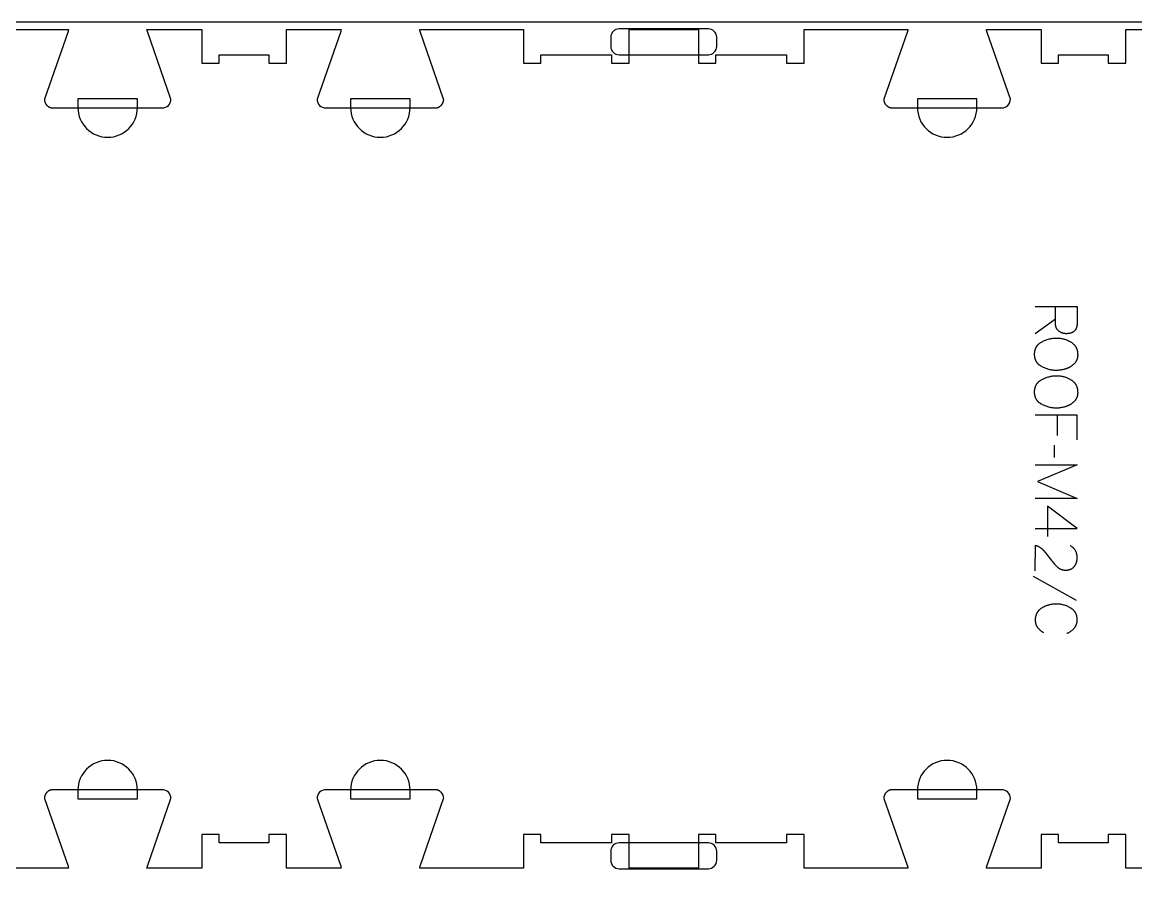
# Model space of a CAD drawing. Extents: x -10701 to -7518, y -84343 to -75479.
# Drawn here: x -9906 to -9110, y -76793 to -76183 of the extents above; entities that cross this region are included whole.
import ezdxf

# ---------------------------------------------------------------- set-up
doc = ezdxf.new("R2010")
doc.units = 0
for name, color, linetype in [('0_SHEET_SPRUCEPLY_2440X122', 1, 'CONTINUOUS'), ('1_ANYTOOL_1MMDEEP_LABELS_S', 2, 'CONTINUOUS'), ('4_ANYTOOL_CUTTHROUGH_OUTSI', 5, 'CONTINUOUS'), ('5_ANYTOOL_HALF_MILL_9MM_IN', 3, 'CONTINUOUS')]:
    doc.layers.add(name, color=color, linetype=linetype)

msp = doc.modelspace()

# ---------------------------------------------------------------- linework, layer by layer
at = {"layer": '0_SHEET_SPRUCEPLY_2440X122'}
msp.add_lwpolyline([(-10329.71, -76182.96), (-10329.71, -77402.96), (-7889.71, -77402.96), (-7889.71, -76182.96)], close=True, dxfattribs=at)
at = {"layer": '1_ANYTOOL_1MMDEEP_LABELS_S'}
for points in [[(-9181.54, -76386.31), (-9151.54, -76386.31), (-9151.54, -76397.67), (-9151.55, -76398.16), (-9151.57, -76398.63), (-9151.59, -76398.87), (-9151.61, -76399.09), (-9151.64, -76399.32), (-9151.66, -76399.54), (-9151.7, -76399.75), (-9151.73, -76399.97), (-9151.77, -76400.17), (-9151.82, -76400.38), (-9151.86, -76400.58), (-9151.92, -76400.77), (-9151.97, -76400.97), (-9152.03, -76401.16), (-9152.09, -76401.34), (-9152.16, -76401.52), (-9152.23, -76401.7), (-9152.31, -76401.87), (-9152.39, -76402.04), (-9152.47, -76402.21), (-9152.55, -76402.37), (-9152.64, -76402.53), (-9152.74, -76402.68), (-9152.84, -76402.83), (-9152.94, -76402.98), (-9153.04, -76403.12), (-9153.15, -76403.26), (-9153.26, -76403.39), (-9153.38, -76403.52), (-9153.5, -76403.65), (-9153.63, -76403.77), (-9153.75, -76403.89), (-9153.89, -76404), (-9154.02, -76404.11), (-9154.16, -76404.22), (-9154.31, -76404.32), (-9154.45, -76404.42), (-9154.6, -76404.52), (-9154.76, -76404.61), (-9154.92, -76404.7), (-9155.08, -76404.78), (-9155.25, -76404.86), (-9155.42, -76404.94), (-9155.59, -76405.01), (-9155.77, -76405.08), (-9155.95, -76405.14), (-9156.14, -76405.2), (-9156.33, -76405.26), (-9156.52, -76405.31), (-9156.72, -76405.36), (-9156.92, -76405.4), (-9157.12, -76405.45), (-9157.33, -76405.48), (-9157.55, -76405.52), (-9157.76, -76405.54), (-9157.98, -76405.57), (-9158.21, -76405.59), (-9158.43, -76405.61), (-9158.9, -76405.63), (-9159.38, -76405.64), (-9159.56, -76405.64), (-9159.74, -76405.63), (-9159.91, -76405.62), (-9160.08, -76405.61), (-9160.26, -76405.6), (-9160.43, -76405.58), (-9160.6, -76405.55), (-9160.77, -76405.53), (-9160.94, -76405.5), (-9161.11, -76405.47), (-9161.27, -76405.43), (-9161.44, -76405.39), (-9161.6, -76405.35), (-9161.77, -76405.3), (-9161.93, -76405.25), (-9162.09, -76405.2), (-9162.26, -76405.14), (-9162.42, -76405.08), (-9162.58, -76405.01), (-9162.74, -76404.95), (-9162.89, -76404.87), (-9163.05, -76404.8), (-9163.21, -76404.72), (-9163.36, -76404.64), (-9163.52, -76404.55), (-9163.67, -76404.47), (-9163.82, -76404.37), (-9163.97, -76404.28), (-9164.12, -76404.18), (-9164.27, -76404.08), (-9164.42, -76403.97), (-9164.57, -76403.86), (-9164.71, -76403.75), (-9164.86, -76403.63), (-9164.99, -76403.52), (-9165.12, -76403.4), (-9165.25, -76403.28), (-9165.37, -76403.15), (-9165.49, -76403.02), (-9165.61, -76402.9), (-9165.72, -76402.76), (-9165.82, -76402.63), (-9165.92, -76402.49), (-9166.02, -76402.36), (-9166.11, -76402.21), (-9166.2, -76402.07), (-9166.28, -76401.93), (-9166.36, -76401.78), (-9166.43, -76401.63), (-9166.5, -76401.47), (-9166.57, -76401.32), (-9166.63, -76401.16), (-9166.69, -76401), (-9166.74, -76400.84), (-9166.78, -76400.67), (-9166.83, -76400.51), (-9166.87, -76400.34), (-9166.9, -76400.16), (-9166.93, -76399.99), (-9166.96, -76399.81), (-9166.98, -76399.63), (-9166.99, -76399.45), (-9167.01, -76399.27), (-9167.08, -76397.35), (-9167.1, -76395.31), (-9167.1, -76386.35)], [(-9167.1, -76395.31), (-9181.58, -76405.77)], [(-9151.54, -76481.58), (-9151.54, -76463.93), (-9181.54, -76463.93)], [(-9165.51, -76478.41), (-9165.51, -76463.93)], [(-9167.66, -76494.23), (-9167.74, -76485.44)], [(-9181.54, -76499.37), (-9151.54, -76499.37), (-9179.91, -76511.37), (-9151.67, -76523.37), (-9181.54, -76523.37)], [(-9181.54, -76544.93), (-9151.5, -76544.97), (-9172.88, -76528.94)], [(-9172.88, -76528.94), (-9172.88, -76550.71)], [(-9181.5, -76575.14), (-9181.46, -76556.84), (-9181, -76556.99), (-9180.78, -76557.06), (-9180.55, -76557.15), (-9180.33, -76557.23), (-9180.12, -76557.32), (-9179.9, -76557.41), (-9179.69, -76557.51), (-9179.48, -76557.61), (-9179.27, -76557.71), (-9179.07, -76557.82), (-9178.86, -76557.93), (-9178.66, -76558.05), (-9178.46, -76558.16), (-9178.27, -76558.28), (-9178.08, -76558.41), (-9177.88, -76558.54), (-9177.7, -76558.67), (-9177.51, -76558.81), (-9177.33, -76558.94), (-9177.14, -76559.09), (-9176.96, -76559.23), (-9176.79, -76559.38), (-9176.61, -76559.54), (-9176.44, -76559.69), (-9176.27, -76559.85), (-9176.11, -76560.02), (-9175.94, -76560.18), (-9175.78, -76560.36), (-9175.62, -76560.53), (-9175.31, -76560.89), (-9174.09, -76562.37), (-9172.9, -76563.86), (-9171.74, -76565.37), (-9170.61, -76566.89), (-9170.05, -76567.65), (-9169.48, -76568.38), (-9168.91, -76569.09), (-9168.32, -76569.78), (-9167.73, -76570.44), (-9167.13, -76571.09), (-9166.52, -76571.71), (-9165.9, -76572.31), (-9165.74, -76572.46), (-9165.58, -76572.6), (-9165.42, -76572.73), (-9165.26, -76572.86), (-9165.09, -76572.99), (-9164.93, -76573.11), (-9164.76, -76573.23), (-9164.58, -76573.34), (-9164.41, -76573.45), (-9164.23, -76573.55), (-9164.05, -76573.65), (-9163.87, -76573.75), (-9163.69, -76573.84), (-9163.5, -76573.92), (-9163.31, -76574), (-9163.12, -76574.08), (-9162.93, -76574.15), (-9162.74, -76574.22), (-9162.54, -76574.28), (-9162.34, -76574.34), (-9162.14, -76574.39), (-9161.93, -76574.44), (-9161.73, -76574.48), (-9161.52, -76574.52), (-9161.31, -76574.56), (-9161.1, -76574.59), (-9160.88, -76574.61), (-9160.66, -76574.63), (-9160.44, -76574.65), (-9160.22, -76574.66), (-9160, -76574.67), (-9159.77, -76574.67), (-9159.52, -76574.67), (-9159.27, -76574.66), (-9159.03, -76574.65), (-9158.79, -76574.63), (-9158.56, -76574.61), (-9158.33, -76574.58), (-9158.1, -76574.55), (-9157.88, -76574.51), (-9157.66, -76574.47), (-9157.44, -76574.42), (-9157.23, -76574.37), (-9157.02, -76574.31), (-9156.81, -76574.25), (-9156.61, -76574.18), (-9156.42, -76574.11), (-9156.22, -76574.04), (-9156.03, -76573.95), (-9155.85, -76573.87), (-9155.67, -76573.78), (-9155.49, -76573.68), (-9155.31, -76573.58), (-9155.14, -76573.47), (-9154.98, -76573.36), (-9154.81, -76573.25), (-9154.65, -76573.13), (-9154.5, -76573), (-9154.34, -76572.87), (-9154.2, -76572.73), (-9154.05, -76572.59), (-9153.91, -76572.45), (-9153.77, -76572.3), (-9153.64, -76572.14), (-9153.51, -76571.98), (-9153.39, -76571.82), (-9153.27, -76571.65), (-9153.15, -76571.49), (-9153.04, -76571.32), (-9152.93, -76571.15), (-9152.82, -76570.97), (-9152.72, -76570.79), (-9152.63, -76570.61), (-9152.53, -76570.43), (-9152.45, -76570.24), (-9152.36, -76570.06), (-9152.28, -76569.87), (-9152.21, -76569.67), (-9152.13, -76569.48), (-9152.07, -76569.28), (-9152, -76569.08), (-9151.94, -76568.88), (-9151.89, -76568.67), (-9151.84, -76568.46), (-9151.79, -76568.25), (-9151.75, -76568.04), (-9151.71, -76567.82), (-9151.67, -76567.6), (-9151.64, -76567.38), (-9151.62, -76567.15), (-9151.59, -76566.93), (-9151.57, -76566.7), (-9151.56, -76566.47), (-9151.55, -76566.23), (-9151.54, -76565.75), (-9151.55, -76565.39), (-9151.56, -76565.03), (-9151.59, -76564.67), (-9151.62, -76564.33), (-9151.67, -76563.99), (-9151.72, -76563.65), (-9151.79, -76563.33), (-9151.86, -76563.01), (-9151.94, -76562.69), (-9151.99, -76562.54), (-9152.04, -76562.38), (-9152.09, -76562.23), (-9152.14, -76562.08), (-9152.2, -76561.94), (-9152.26, -76561.79), (-9152.32, -76561.64), (-9152.38, -76561.5), (-9152.45, -76561.36), (-9152.52, -76561.22), (-9152.59, -76561.08), (-9152.66, -76560.94), (-9152.74, -76560.81), (-9152.82, -76560.68), (-9152.9, -76560.54), (-9152.98, -76560.41), (-9153.07, -76560.29), (-9153.15, -76560.16), (-9153.25, -76560.03), (-9153.34, -76559.91), (-9153.44, -76559.79), (-9153.53, -76559.67), (-9153.63, -76559.55), (-9153.74, -76559.43), (-9153.84, -76559.32), (-9153.95, -76559.2), (-9154.06, -76559.09), (-9154.18, -76558.98), (-9154.29, -76558.87), (-9154.41, -76558.76), (-9154.53, -76558.66), (-9154.65, -76558.55), (-9154.91, -76558.35), (-9155.17, -76558.15), (-9155.45, -76557.96), (-9155.73, -76557.78), (-9156.02, -76557.6), (-9156.33, -76557.43), (-9156.64, -76557.27)], [(-9152.01, -76596.35), (-9182.78, -76579.17)], [(-9159.04, -76619.97), (-9158.64, -76619.81), (-9158.24, -76619.64), (-9157.86, -76619.46), (-9157.48, -76619.27), (-9157.12, -76619.07), (-9156.76, -76618.86), (-9156.41, -76618.64), (-9156.07, -76618.41), (-9155.74, -76618.17), (-9155.41, -76617.92), (-9155.1, -76617.66), (-9154.79, -76617.39), (-9154.5, -76617.11), (-9154.21, -76616.83), (-9153.93, -76616.53), (-9153.66, -76616.22), (-9153.53, -76616.06), (-9153.41, -76615.9), (-9153.28, -76615.74), (-9153.17, -76615.57), (-9153.05, -76615.41), (-9152.94, -76615.24), (-9152.84, -76615.07), (-9152.73, -76614.9), (-9152.64, -76614.72), (-9152.54, -76614.54), (-9152.45, -76614.37), (-9152.37, -76614.18), (-9152.29, -76614), (-9152.21, -76613.82), (-9152.14, -76613.63), (-9152.07, -76613.44), (-9152.01, -76613.25), (-9151.95, -76613.05), (-9151.89, -76612.86), (-9151.84, -76612.66), (-9151.79, -76612.46), (-9151.75, -76612.25), (-9151.71, -76612.05), (-9151.67, -76611.84), (-9151.64, -76611.63), (-9151.62, -76611.42), (-9151.59, -76611.21), (-9151.57, -76610.99), (-9151.56, -76610.78), (-9151.55, -76610.56), (-9151.54, -76610.34), (-9151.54, -76610.11), (-9151.55, -76609.77), (-9151.56, -76609.43), (-9151.58, -76609.1), (-9151.61, -76608.77), (-9151.66, -76608.45), (-9151.71, -76608.13), (-9151.77, -76607.82), (-9151.83, -76607.52), (-9151.91, -76607.22), (-9152, -76606.92), (-9152.1, -76606.63), (-9152.2, -76606.35), (-9152.32, -76606.07), (-9152.38, -76605.93), (-9152.44, -76605.79), (-9152.5, -76605.66), (-9152.57, -76605.53), (-9152.64, -76605.39), (-9152.71, -76605.26), (-9152.79, -76605.13), (-9152.87, -76605.01), (-9152.94, -76604.88), (-9153.03, -76604.75), (-9153.11, -76604.63), (-9153.2, -76604.51), (-9153.28, -76604.38), (-9153.37, -76604.26), (-9153.56, -76604.03), (-9153.76, -76603.8), (-9153.97, -76603.57), (-9154.18, -76603.35), (-9154.41, -76603.13), (-9154.64, -76602.92), (-9154.88, -76602.72), (-9155.13, -76602.52), (-9155.4, -76602.33), (-9155.67, -76602.14), (-9155.95, -76601.95), (-9156.23, -76601.78), (-9156.82, -76601.44), (-9157.42, -76601.12), (-9158.03, -76600.82), (-9158.64, -76600.55), (-9159.26, -76600.3), (-9159.88, -76600.07), (-9160.52, -76599.86), (-9161.16, -76599.67), (-9161.81, -76599.51), (-9162.46, -76599.36), (-9163.12, -76599.24), (-9163.79, -76599.14), (-9164.47, -76599.07), (-9165.15, -76599.01), (-9165.84, -76598.98), (-9166.54, -76598.97), (-9167.24, -76598.98), (-9167.93, -76599.01), (-9168.61, -76599.07), (-9169.29, -76599.15), (-9169.96, -76599.25), (-9170.62, -76599.37), (-9171.28, -76599.51), (-9171.6, -76599.59), (-9171.93, -76599.68), (-9172.25, -76599.77), (-9172.57, -76599.87), (-9172.88, -76599.97), (-9173.2, -76600.08), (-9173.51, -76600.2), (-9173.83, -76600.32), (-9174.44, -76600.57), (-9175.06, -76600.85), (-9175.66, -76601.15), (-9176.26, -76601.47), (-9176.85, -76601.82), (-9177.14, -76602), (-9177.42, -76602.19), (-9177.69, -76602.38), (-9177.95, -76602.58), (-9178.2, -76602.78), (-9178.44, -76602.99), (-9178.68, -76603.21), (-9178.9, -76603.43), (-9179.12, -76603.65), (-9179.32, -76603.89), (-9179.52, -76604.12), (-9179.62, -76604.25), (-9179.71, -76604.37), (-9179.8, -76604.49), (-9179.89, -76604.62), (-9179.97, -76604.75), (-9180.06, -76604.87), (-9180.14, -76605), (-9180.22, -76605.14), (-9180.29, -76605.27), (-9180.37, -76605.4), (-9180.44, -76605.54), (-9180.51, -76605.68), (-9180.64, -76605.95), (-9180.77, -76606.24), (-9180.88, -76606.53), (-9180.99, -76606.82), (-9181.08, -76607.12), (-9181.17, -76607.43), (-9181.25, -76607.74), (-9181.32, -76608.06), (-9181.38, -76608.39), (-9181.43, -76608.72), (-9181.47, -76609.05), (-9181.5, -76609.4), (-9181.52, -76609.74), (-9181.54, -76610.1), (-9181.54, -76610.45), (-9181.53, -76610.84), (-9181.52, -76611.21), (-9181.5, -76611.4), (-9181.48, -76611.58), (-9181.46, -76611.76), (-9181.44, -76611.94), (-9181.41, -76612.12), (-9181.38, -76612.29), (-9181.35, -76612.46), (-9181.31, -76612.64), (-9181.27, -76612.81), (-9181.23, -76612.97), (-9181.18, -76613.14), (-9181.13, -76613.3), (-9181.08, -76613.47), (-9181.03, -76613.63), (-9180.97, -76613.79), (-9180.91, -76613.94), (-9180.84, -76614.1), (-9180.77, -76614.25), (-9180.7, -76614.4), (-9180.63, -76614.55), (-9180.55, -76614.7), (-9180.47, -76614.85), (-9180.38, -76614.99), (-9180.29, -76615.13), (-9180.2, -76615.27), (-9180.11, -76615.41), (-9180.01, -76615.55), (-9179.91, -76615.68), (-9179.71, -76615.95), (-9179.49, -76616.21), (-9179.27, -76616.46), (-9179.04, -76616.71), (-9178.8, -76616.96), (-9178.56, -76617.19), (-9178.31, -76617.43), (-9178.05, -76617.65), (-9177.78, -76617.88), (-9177.51, -76618.09), (-9177.23, -76618.31), (-9176.94, -76618.51), (-9176.64, -76618.71), (-9176.34, -76618.91), (-9176.03, -76619.1), (-9175.71, -76619.28)]]:
    msp.add_lwpolyline(points, dxfattribs=at)
for points in [[(-9151.2, -76420.77), (-9151.2, -76421.14), (-9151.22, -76421.5), (-9151.25, -76421.86), (-9151.29, -76422.21), (-9151.32, -76422.38), (-9151.34, -76422.56), (-9151.37, -76422.72), (-9151.41, -76422.89), (-9151.44, -76423.06), (-9151.48, -76423.22), (-9151.52, -76423.38), (-9151.57, -76423.54), (-9151.62, -76423.7), (-9151.67, -76423.86), (-9151.72, -76424.01), (-9151.78, -76424.17), (-9151.84, -76424.32), (-9151.9, -76424.47), (-9151.96, -76424.62), (-9152.03, -76424.76), (-9152.1, -76424.91), (-9152.17, -76425.05), (-9152.25, -76425.19), (-9152.33, -76425.33), (-9152.41, -76425.47), (-9152.5, -76425.6), (-9152.59, -76425.74), (-9152.68, -76425.87), (-9152.86, -76426.13), (-9153.06, -76426.38), (-9153.26, -76426.63), (-9153.47, -76426.87), (-9153.68, -76427.11), (-9153.9, -76427.34), (-9154.12, -76427.56), (-9154.35, -76427.78), (-9154.59, -76427.99), (-9154.83, -76428.2), (-9155.08, -76428.4), (-9155.34, -76428.6), (-9155.6, -76428.79), (-9155.87, -76428.97), (-9156.15, -76429.15), (-9156.43, -76429.32), (-9156.71, -76429.48), (-9157, -76429.64), (-9157.3, -76429.8), (-9157.59, -76429.95), (-9157.89, -76430.09), (-9158.2, -76430.23), (-9158.5, -76430.36), (-9158.82, -76430.49), (-9159.13, -76430.61), (-9159.45, -76430.72), (-9159.77, -76430.83), (-9160.1, -76430.93), (-9160.43, -76431.03), (-9160.76, -76431.12), (-9161.1, -76431.21), (-9161.44, -76431.29), (-9162.12, -76431.44), (-9162.8, -76431.56), (-9163.47, -76431.67), (-9164.13, -76431.76), (-9164.79, -76431.82), (-9165.43, -76431.87), (-9166.08, -76431.9), (-9166.71, -76431.91), (-9167.35, -76431.9), (-9167.99, -76431.87), (-9168.63, -76431.81), (-9169.26, -76431.74), (-9169.9, -76431.64), (-9170.54, -76431.52), (-9171.18, -76431.38), (-9171.81, -76431.22), (-9172.45, -76431.04), (-9173.09, -76430.83), (-9173.73, -76430.6), (-9174.36, -76430.36), (-9175, -76430.09), (-9175.64, -76429.8), (-9176.28, -76429.48), (-9176.91, -76429.15), (-9177.23, -76428.97), (-9177.53, -76428.79), (-9177.82, -76428.6), (-9178.11, -76428.41), (-9178.38, -76428.21), (-9178.65, -76428), (-9178.9, -76427.79), (-9179.14, -76427.57), (-9179.26, -76427.45), (-9179.38, -76427.34), (-9179.49, -76427.22), (-9179.6, -76427.11), (-9179.71, -76426.99), (-9179.82, -76426.87), (-9179.92, -76426.75), (-9180.02, -76426.62), (-9180.12, -76426.5), (-9180.21, -76426.37), (-9180.31, -76426.25), (-9180.4, -76426.12), (-9180.49, -76425.99), (-9180.57, -76425.85), (-9180.66, -76425.72), (-9180.74, -76425.58), (-9180.82, -76425.45), (-9180.89, -76425.31), (-9180.97, -76425.17), (-9181.04, -76425.03), (-9181.1, -76424.88), (-9181.17, -76424.74), (-9181.23, -76424.59), (-9181.3, -76424.44), (-9181.35, -76424.3), (-9181.41, -76424.14), (-9181.46, -76423.99), (-9181.51, -76423.84), (-9181.61, -76423.52), (-9181.69, -76423.2), (-9181.77, -76422.88), (-9181.83, -76422.55), (-9181.89, -76422.21), (-9181.93, -76421.87), (-9181.97, -76421.51), (-9181.99, -76421.16), (-9182.01, -76420.79), (-9182.01, -76420.43), (-9182.01, -76420.04), (-9181.99, -76419.67), (-9181.97, -76419.3), (-9181.93, -76418.94), (-9181.89, -76418.58), (-9181.83, -76418.23), (-9181.76, -76417.89), (-9181.69, -76417.55), (-9181.6, -76417.22), (-9181.51, -76416.9), (-9181.45, -76416.74), (-9181.4, -76416.59), (-9181.34, -76416.43), (-9181.28, -76416.28), (-9181.22, -76416.12), (-9181.16, -76415.97), (-9181.09, -76415.83), (-9181.02, -76415.68), (-9180.95, -76415.53), (-9180.87, -76415.39), (-9180.8, -76415.25), (-9180.72, -76415.11), (-9180.63, -76414.97), (-9180.55, -76414.83), (-9180.46, -76414.69), (-9180.37, -76414.56), (-9180.28, -76414.43), (-9180.18, -76414.3), (-9180.09, -76414.17), (-9179.99, -76414.04), (-9179.88, -76413.92), (-9179.78, -76413.79), (-9179.67, -76413.67), (-9179.56, -76413.55), (-9179.45, -76413.43), (-9179.33, -76413.31), (-9179.22, -76413.2), (-9179.1, -76413.09), (-9178.97, -76412.97), (-9178.85, -76412.86), (-9178.59, -76412.65), (-9178.32, -76412.44), (-9178.04, -76412.23), (-9177.75, -76412.04), (-9177.45, -76411.85), (-9177.15, -76411.67), (-9176.83, -76411.49), (-9176.18, -76411.16), (-9175.53, -76410.84), (-9174.88, -76410.55), (-9174.23, -76410.28), (-9173.58, -76410.03), (-9172.93, -76409.81), (-9172.28, -76409.6), (-9171.63, -76409.42), (-9170.98, -76409.25), (-9170.33, -76409.11), (-9169.68, -76409), (-9169.02, -76408.9), (-9168.37, -76408.82), (-9167.72, -76408.77), (-9167.07, -76408.74), (-9166.41, -76408.73), (-9165.72, -76408.74), (-9165.03, -76408.77), (-9164.35, -76408.83), (-9163.67, -76408.91), (-9163, -76409.01), (-9162.34, -76409.13), (-9161.68, -76409.28), (-9161.03, -76409.45), (-9160.38, -76409.64), (-9159.74, -76409.86), (-9159.11, -76410.09), (-9158.48, -76410.35), (-9157.85, -76410.64), (-9157.24, -76410.94), (-9156.63, -76411.27), (-9156.02, -76411.62), (-9155.72, -76411.8), (-9155.44, -76411.99), (-9155.16, -76412.19), (-9154.89, -76412.39), (-9154.63, -76412.6), (-9154.38, -76412.82), (-9154.14, -76413.05), (-9153.91, -76413.28), (-9153.8, -76413.39), (-9153.69, -76413.51), (-9153.58, -76413.63), (-9153.48, -76413.76), (-9153.37, -76413.88), (-9153.27, -76414), (-9153.18, -76414.13), (-9153.08, -76414.26), (-9152.99, -76414.39), (-9152.9, -76414.52), (-9152.81, -76414.66), (-9152.72, -76414.79), (-9152.64, -76414.93), (-9152.56, -76415.07), (-9152.48, -76415.21), (-9152.4, -76415.35), (-9152.33, -76415.5), (-9152.26, -76415.64), (-9152.12, -76415.94), (-9151.99, -76416.24), (-9151.88, -76416.55), (-9151.77, -76416.86), (-9151.67, -76417.19), (-9151.58, -76417.52), (-9151.5, -76417.85), (-9151.43, -76418.19), (-9151.37, -76418.54), (-9151.32, -76418.9), (-9151.27, -76419.26), (-9151.24, -76419.62), (-9151.22, -76420), (-9151.2, -76420.38)], [(-9151.2, -76447.73), (-9151.2, -76448.1), (-9151.22, -76448.46), (-9151.25, -76448.82), (-9151.29, -76449.17), (-9151.32, -76449.34), (-9151.34, -76449.51), (-9151.37, -76449.68), (-9151.41, -76449.85), (-9151.44, -76450.01), (-9151.48, -76450.18), (-9151.52, -76450.34), (-9151.57, -76450.5), (-9151.62, -76450.66), (-9151.67, -76450.82), (-9151.72, -76450.97), (-9151.78, -76451.12), (-9151.84, -76451.28), (-9151.9, -76451.43), (-9151.96, -76451.57), (-9152.03, -76451.72), (-9152.1, -76451.86), (-9152.17, -76452.01), (-9152.25, -76452.15), (-9152.33, -76452.29), (-9152.41, -76452.42), (-9152.5, -76452.56), (-9152.59, -76452.69), (-9152.68, -76452.83), (-9152.86, -76453.09), (-9153.06, -76453.34), (-9153.26, -76453.59), (-9153.47, -76453.83), (-9153.68, -76454.07), (-9153.9, -76454.3), (-9154.12, -76454.52), (-9154.35, -76454.74), (-9154.59, -76454.95), (-9154.83, -76455.16), (-9155.08, -76455.36), (-9155.34, -76455.55), (-9155.6, -76455.74), (-9155.87, -76455.93), (-9156.15, -76456.1), (-9156.43, -76456.28), (-9156.71, -76456.44), (-9157, -76456.6), (-9157.3, -76456.76), (-9157.59, -76456.91), (-9157.89, -76457.05), (-9158.2, -76457.19), (-9158.5, -76457.32), (-9158.82, -76457.44), (-9159.13, -76457.56), (-9159.45, -76457.68), (-9159.77, -76457.79), (-9160.1, -76457.89), (-9160.43, -76457.99), (-9160.76, -76458.08), (-9161.1, -76458.17), (-9161.44, -76458.25), (-9162.12, -76458.39), (-9162.8, -76458.52), (-9163.47, -76458.63), (-9164.13, -76458.71), (-9164.79, -76458.78), (-9165.43, -76458.83), (-9166.08, -76458.86), (-9166.71, -76458.87), (-9167.35, -76458.86), (-9167.99, -76458.83), (-9168.63, -76458.77), (-9169.26, -76458.7), (-9169.9, -76458.6), (-9170.54, -76458.48), (-9171.18, -76458.34), (-9171.81, -76458.18), (-9172.45, -76457.99), (-9173.09, -76457.79), (-9173.73, -76457.56), (-9174.36, -76457.31), (-9175, -76457.04), (-9175.64, -76456.75), (-9176.28, -76456.44), (-9176.91, -76456.1), (-9177.23, -76455.93), (-9177.53, -76455.75), (-9177.82, -76455.56), (-9178.11, -76455.36), (-9178.38, -76455.16), (-9178.65, -76454.96), (-9178.9, -76454.74), (-9179.14, -76454.52), (-9179.26, -76454.41), (-9179.38, -76454.3), (-9179.49, -76454.18), (-9179.6, -76454.06), (-9179.71, -76453.95), (-9179.82, -76453.83), (-9179.92, -76453.71), (-9180.02, -76453.58), (-9180.12, -76453.46), (-9180.21, -76453.33), (-9180.31, -76453.2), (-9180.4, -76453.07), (-9180.49, -76452.94), (-9180.57, -76452.81), (-9180.66, -76452.68), (-9180.74, -76452.54), (-9180.82, -76452.4), (-9180.89, -76452.27), (-9180.97, -76452.13), (-9181.04, -76451.98), (-9181.1, -76451.84), (-9181.17, -76451.7), (-9181.23, -76451.55), (-9181.3, -76451.4), (-9181.35, -76451.25), (-9181.41, -76451.1), (-9181.46, -76450.95), (-9181.51, -76450.79), (-9181.61, -76450.48), (-9181.69, -76450.16), (-9181.77, -76449.84), (-9181.83, -76449.5), (-9181.89, -76449.17), (-9181.93, -76448.82), (-9181.97, -76448.47), (-9181.99, -76448.12), (-9182.01, -76447.75), (-9182.01, -76447.38), (-9182.01, -76447), (-9181.99, -76446.62), (-9181.97, -76446.26), (-9181.93, -76445.89), (-9181.89, -76445.54), (-9181.83, -76445.19), (-9181.76, -76444.85), (-9181.69, -76444.51), (-9181.6, -76444.18), (-9181.51, -76443.86), (-9181.45, -76443.7), (-9181.4, -76443.54), (-9181.34, -76443.39), (-9181.28, -76443.23), (-9181.22, -76443.08), (-9181.16, -76442.93), (-9181.09, -76442.78), (-9181.02, -76442.64), (-9180.95, -76442.49), (-9180.87, -76442.35), (-9180.8, -76442.2), (-9180.72, -76442.06), (-9180.63, -76441.92), (-9180.55, -76441.79), (-9180.46, -76441.65), (-9180.37, -76441.52), (-9180.28, -76441.39), (-9180.18, -76441.26), (-9180.09, -76441.13), (-9179.99, -76441), (-9179.88, -76440.87), (-9179.78, -76440.75), (-9179.67, -76440.63), (-9179.56, -76440.51), (-9179.45, -76440.39), (-9179.33, -76440.27), (-9179.22, -76440.16), (-9179.1, -76440.04), (-9178.97, -76439.93), (-9178.85, -76439.82), (-9178.59, -76439.6), (-9178.32, -76439.39), (-9178.04, -76439.19), (-9177.75, -76439), (-9177.45, -76438.81), (-9177.15, -76438.62), (-9176.83, -76438.45), (-9176.18, -76438.11), (-9175.53, -76437.8), (-9174.88, -76437.51), (-9174.23, -76437.24), (-9173.58, -76436.99), (-9172.93, -76436.76), (-9172.28, -76436.56), (-9171.63, -76436.37), (-9170.98, -76436.21), (-9170.33, -76436.07), (-9169.68, -76435.95), (-9169.02, -76435.86), (-9168.37, -76435.78), (-9167.72, -76435.73), (-9167.07, -76435.69), (-9166.41, -76435.68), (-9165.72, -76435.69), (-9165.03, -76435.73), (-9164.35, -76435.78), (-9163.67, -76435.86), (-9163, -76435.97), (-9162.34, -76436.09), (-9161.68, -76436.24), (-9161.03, -76436.41), (-9160.38, -76436.6), (-9159.74, -76436.81), (-9159.11, -76437.05), (-9158.48, -76437.31), (-9157.85, -76437.59), (-9157.24, -76437.9), (-9156.63, -76438.23), (-9156.02, -76438.58), (-9155.72, -76438.76), (-9155.44, -76438.95), (-9155.16, -76439.15), (-9154.89, -76439.35), (-9154.63, -76439.56), (-9154.38, -76439.78), (-9154.14, -76440), (-9153.91, -76440.23), (-9153.8, -76440.35), (-9153.69, -76440.47), (-9153.58, -76440.59), (-9153.48, -76440.71), (-9153.37, -76440.84), (-9153.27, -76440.96), (-9153.18, -76441.09), (-9153.08, -76441.22), (-9152.99, -76441.35), (-9152.9, -76441.48), (-9152.81, -76441.62), (-9152.72, -76441.75), (-9152.64, -76441.89), (-9152.56, -76442.03), (-9152.48, -76442.17), (-9152.4, -76442.31), (-9152.33, -76442.45), (-9152.26, -76442.6), (-9152.12, -76442.89), (-9151.99, -76443.2), (-9151.88, -76443.51), (-9151.77, -76443.82), (-9151.67, -76444.14), (-9151.58, -76444.47), (-9151.5, -76444.81), (-9151.43, -76445.15), (-9151.37, -76445.5), (-9151.32, -76445.85), (-9151.27, -76446.21), (-9151.24, -76446.58), (-9151.22, -76446.96), (-9151.2, -76447.34)]]:
    msp.add_lwpolyline(points, close=True, dxfattribs=at)
at = {"layer": '4_ANYTOOL_CUTTHROUGH_OUTSI', "color": 5}
for points in [[(-9946.81, -76188.21), (-9872.62, -76188.21), (-9872.62, -76188.21, -0.061485), (-9872.85, -76189.6), (-9889.75, -76237.88), (-9889.76, -76237.92), (-9889.76, -76237.96), (-9889.76, -76237.96, 0.198912), (-9887.93, -76242.38), (-9887.83, -76242.49), (-9887.72, -76242.59), (-9887.6, -76242.69), (-9887.49, -76242.79), (-9887.37, -76242.88), (-9887.25, -76242.98), (-9887.12, -76243.07), (-9887, -76243.15), (-9886.87, -76243.24), (-9886.74, -76243.32), (-9886.6, -76243.4), (-9886.47, -76243.47), (-9886.33, -76243.54), (-9886.19, -76243.61), (-9886.05, -76243.68), (-9885.91, -76243.74), (-9885.76, -76243.8), (-9885.62, -76243.85), (-9885.47, -76243.9), (-9885.32, -76243.95), (-9885.17, -76243.99), (-9885.02, -76244.03), (-9884.87, -76244.06), (-9884.72, -76244.1), (-9884.57, -76244.12), (-9884.42, -76244.15), (-9884.27, -76244.17), (-9884.12, -76244.18), (-9883.96, -76244.2), (-9883.81, -76244.21), (-9883.66, -76244.21), (-9883.51, -76244.21), (-9805.51, -76244.21, 0.414214), (-9799.26, -76237.96), (-9799.26, -76237.92), (-9799.28, -76237.88), (-9816.17, -76189.6), (-9816.17, -76189.6, -0.061485), (-9816.41, -76188.21), (-9777.31, -76188.21), (-9777.31, -76211.96), (-9777.31, -76212.21), (-9764.81, -76212.21), (-9764.81, -76206.21), (-9729.31, -76206.21), (-9729.31, -76212.21), (-9716.81, -76212.21), (-9716.81, -76211.96), (-9716.81, -76188.21), (-9677.71, -76188.21), (-9677.71, -76188.21, -0.061485), (-9677.95, -76189.6), (-9694.84, -76237.88), (-9694.86, -76237.92), (-9694.86, -76237.96), (-9694.86, -76237.96, 0.414214), (-9688.61, -76244.21), (-9610.61, -76244.21), (-9610.46, -76244.21), (-9610.31, -76244.21), (-9610.16, -76244.2), (-9610.01, -76244.18), (-9609.85, -76244.17), (-9609.7, -76244.15), (-9609.55, -76244.12), (-9609.4, -76244.1), (-9609.25, -76244.06), (-9609.1, -76244.03), (-9608.95, -76243.99), (-9608.8, -76243.95), (-9608.65, -76243.9), (-9608.51, -76243.85), (-9608.36, -76243.8), (-9608.22, -76243.74), (-9608.07, -76243.68), (-9607.93, -76243.61), (-9607.79, -76243.54), (-9607.65, -76243.47), (-9607.52, -76243.4), (-9607.39, -76243.32), (-9607.25, -76243.24), (-9607.13, -76243.15), (-9607, -76243.07), (-9606.87, -76242.98), (-9606.75, -76242.88), (-9606.63, -76242.79), (-9606.52, -76242.69), (-9606.41, -76242.59), (-9606.3, -76242.49), (-9606.19, -76242.38, 0.198912), (-9604.36, -76237.96), (-9604.36, -76237.92), (-9604.37, -76237.88), (-9621.27, -76189.6), (-9621.27, -76189.6, -0.061485), (-9621.5, -76188.21), (-9547.31, -76188.21), (-9547.31, -76211.96), (-9547.31, -76212.21), (-9534.81, -76212.21), (-9534.81, -76206.21), (-9484.31, -76206.21), (-9484.31, -76212.21), (-9471.81, -76212.21), (-9471.81, -76188.21), (-9422.31, -76188.21), (-9422.31, -76212.21), (-9409.81, -76212.21), (-9409.81, -76206.21), (-9359.31, -76206.21), (-9359.31, -76212.21), (-9346.81, -76212.21), (-9346.81, -76211.96), (-9346.81, -76188.21), (-9272.62, -76188.21), (-9272.62, -76188.21, -0.061485), (-9272.85, -76189.6), (-9289.75, -76237.88), (-9289.76, -76237.92), (-9289.76, -76237.96), (-9289.76, -76237.96, 0.198912), (-9287.93, -76242.38), (-9287.83, -76242.49), (-9287.72, -76242.59), (-9287.6, -76242.69), (-9287.49, -76242.79), (-9287.37, -76242.88), (-9287.25, -76242.98), (-9287.12, -76243.07), (-9287, -76243.15), (-9286.87, -76243.24), (-9286.74, -76243.32), (-9286.6, -76243.4), (-9286.47, -76243.47), (-9286.33, -76243.54), (-9286.19, -76243.61), (-9286.05, -76243.68), (-9285.91, -76243.74), (-9285.76, -76243.8), (-9285.62, -76243.85), (-9285.47, -76243.9), (-9285.32, -76243.95), (-9285.17, -76243.99), (-9285.02, -76244.03), (-9284.87, -76244.06), (-9284.72, -76244.1), (-9284.57, -76244.12), (-9284.42, -76244.15), (-9284.27, -76244.17), (-9284.12, -76244.18), (-9283.96, -76244.2), (-9283.81, -76244.21), (-9283.66, -76244.21), (-9283.51, -76244.21), (-9205.51, -76244.21, 0.414214), (-9199.26, -76237.96), (-9199.26, -76237.92), (-9199.28, -76237.88), (-9216.17, -76189.6), (-9216.17, -76189.6, -0.061485), (-9216.41, -76188.21), (-9177.31, -76188.21), (-9177.31, -76211.96), (-9177.31, -76212.21), (-9164.81, -76212.21), (-9164.81, -76206.21), (-9129.31, -76206.21), (-9129.31, -76212.21), (-9116.81, -76212.21), (-9116.81, -76211.96), (-9116.81, -76188.21), (-9077.71, -76188.21)], [(-9077.71, -76787.71), (-9116.81, -76787.71), (-9116.81, -76763.71), (-9129.31, -76763.71), (-9129.31, -76769.71), (-9164.81, -76769.71), (-9164.81, -76763.71), (-9177.31, -76763.71), (-9177.31, -76787.71), (-9216.41, -76787.71), (-9216.41, -76787.71, -0.061485), (-9216.17, -76786.32), (-9199.28, -76738.05), (-9199.26, -76738.01), (-9199.26, -76737.96), (-9199.26, -76737.96, 0.414214), (-9205.51, -76731.71), (-9283.51, -76731.71), (-9283.66, -76731.72), (-9283.81, -76731.72), (-9283.96, -76731.73), (-9284.12, -76731.74), (-9284.27, -76731.76), (-9284.42, -76731.78), (-9284.57, -76731.8), (-9284.72, -76731.83), (-9284.87, -76731.86), (-9285.02, -76731.9), (-9285.17, -76731.94), (-9285.32, -76731.98), (-9285.47, -76732.03), (-9285.62, -76732.08), (-9285.76, -76732.13), (-9285.91, -76732.19), (-9286.05, -76732.25), (-9286.19, -76732.32), (-9286.33, -76732.38), (-9286.47, -76732.46), (-9286.6, -76732.53), (-9286.74, -76732.61), (-9286.87, -76732.69), (-9287, -76732.77), (-9287.12, -76732.86), (-9287.25, -76732.95), (-9287.37, -76733.04), (-9287.49, -76733.14), (-9287.6, -76733.24), (-9287.72, -76733.34), (-9287.83, -76733.44), (-9287.93, -76733.54, 0.198912), (-9289.76, -76737.96), (-9289.76, -76738.01), (-9289.75, -76738.05), (-9272.85, -76786.32), (-9272.85, -76786.32, -0.061485), (-9272.62, -76787.71), (-9297.06, -76787.71), (-9346.81, -76787.71), (-9346.81, -76763.96), (-9346.81, -76763.71), (-9359.31, -76763.71), (-9359.31, -76769.71), (-9409.81, -76769.71), (-9409.81, -76763.71), (-9422.31, -76763.71), (-9422.31, -76763.96), (-9422.31, -76787.71), (-9471.81, -76787.71), (-9471.81, -76763.71), (-9484.31, -76763.71), (-9484.31, -76769.71), (-9534.81, -76769.71), (-9534.81, -76763.71), (-9547.31, -76763.71), (-9547.31, -76763.96), (-9547.31, -76787.71), (-9621.5, -76787.71), (-9621.5, -76787.71, -0.061485), (-9621.27, -76786.32), (-9604.37, -76738.05), (-9604.36, -76738.01), (-9604.36, -76737.96), (-9604.36, -76737.96, 0.198912), (-9606.19, -76733.54), (-9606.3, -76733.44), (-9606.41, -76733.34), (-9606.52, -76733.24), (-9606.63, -76733.14), (-9606.75, -76733.04), (-9606.87, -76732.95), (-9607, -76732.86), (-9607.13, -76732.77), (-9607.25, -76732.69), (-9607.39, -76732.61), (-9607.52, -76732.53), (-9607.65, -76732.46), (-9607.79, -76732.38), (-9607.93, -76732.32), (-9608.07, -76732.25), (-9608.22, -76732.19), (-9608.36, -76732.13), (-9608.51, -76732.08), (-9608.65, -76732.03), (-9608.8, -76731.98), (-9608.95, -76731.94), (-9609.1, -76731.9), (-9609.25, -76731.86), (-9609.4, -76731.83), (-9609.55, -76731.8), (-9609.7, -76731.78), (-9609.85, -76731.76), (-9610.01, -76731.74), (-9610.16, -76731.73), (-9610.31, -76731.72), (-9610.46, -76731.72), (-9610.61, -76731.71), (-9688.61, -76731.71, 0.414214), (-9694.86, -76737.96), (-9694.86, -76738.01), (-9694.84, -76738.05), (-9677.95, -76786.32), (-9677.95, -76786.32, -0.061485), (-9677.71, -76787.71), (-9716.81, -76787.71), (-9716.81, -76763.96), (-9716.81, -76763.71), (-9729.31, -76763.71), (-9729.31, -76769.71), (-9764.81, -76769.71), (-9764.81, -76763.71), (-9777.31, -76763.71), (-9777.31, -76763.96), (-9777.31, -76787.71), (-9816.41, -76787.71), (-9816.41, -76787.71, -0.061485), (-9816.17, -76786.32), (-9799.28, -76738.05), (-9799.26, -76738.01), (-9799.26, -76737.96), (-9799.26, -76737.96, 0.414214), (-9805.51, -76731.71), (-9883.51, -76731.71), (-9883.66, -76731.72), (-9883.81, -76731.72), (-9883.96, -76731.73), (-9884.12, -76731.74), (-9884.27, -76731.76), (-9884.42, -76731.78), (-9884.57, -76731.8), (-9884.72, -76731.83), (-9884.87, -76731.86), (-9885.02, -76731.9), (-9885.17, -76731.94), (-9885.32, -76731.98), (-9885.47, -76732.03), (-9885.62, -76732.08), (-9885.76, -76732.13), (-9885.91, -76732.19), (-9886.05, -76732.25), (-9886.19, -76732.32), (-9886.33, -76732.38), (-9886.47, -76732.46), (-9886.6, -76732.53), (-9886.74, -76732.61), (-9886.87, -76732.69), (-9887, -76732.77), (-9887.12, -76732.86), (-9887.25, -76732.95), (-9887.37, -76733.04), (-9887.49, -76733.14), (-9887.6, -76733.24), (-9887.72, -76733.34), (-9887.83, -76733.44), (-9887.93, -76733.54, 0.198912), (-9889.76, -76737.96), (-9889.76, -76738.01), (-9889.75, -76738.05), (-9872.85, -76786.32), (-9872.85, -76786.32, -0.061485), (-9872.62, -76787.71), (-9897.06, -76787.71), (-9946.81, -76787.71)]]:
    msp.add_lwpolyline(points, format="xyb", dxfattribs=at)
at = {"layer": '5_ANYTOOL_HALF_MILL_9MM_IN', "color": 3}
for points in [[(-9478.94, -76187.71, 0.414214), (-9484.94, -76193.71), (-9484.94, -76200.21, 0.414214), (-9478.94, -76206.21), (-9415.19, -76206.21, 0.414214), (-9409.19, -76200.21), (-9409.19, -76193.71, 0.414214), (-9415.19, -76187.71)], [(-9865.76, -76243.96, 1), (-9823.26, -76243.96), (-9823.26, -76243.71), (-9823.26, -76237.71), (-9865.76, -76237.71), (-9865.76, -76243.71), (-9865.76, -76243.96)], [(-9670.86, -76243.96, 1), (-9628.36, -76243.96), (-9628.36, -76243.71), (-9628.36, -76237.71), (-9670.86, -76237.71), (-9670.86, -76243.71), (-9670.86, -76243.96)], [(-9265.76, -76243.96, 1), (-9223.26, -76243.96), (-9223.26, -76243.71), (-9223.26, -76237.71), (-9265.76, -76237.71), (-9265.76, -76243.71), (-9265.76, -76243.96)], [(-9823.26, -76731.96, 1), (-9865.76, -76731.96), (-9865.76, -76732.21), (-9865.76, -76738.21), (-9823.26, -76738.21), (-9823.26, -76732.21), (-9823.26, -76731.96)], [(-9628.36, -76731.96, 1), (-9670.86, -76731.96), (-9670.86, -76732.21), (-9670.86, -76738.21), (-9628.36, -76738.21), (-9628.36, -76732.21), (-9628.36, -76731.96)], [(-9223.26, -76731.96, 1), (-9265.76, -76731.96), (-9265.76, -76732.21), (-9265.76, -76738.21), (-9223.26, -76738.21), (-9223.26, -76732.21), (-9223.26, -76731.96)], [(-9478.94, -76769.71, 0.414214), (-9484.94, -76775.71), (-9484.94, -76782.21, 0.414214), (-9478.94, -76788.21), (-9415.19, -76788.21, 0.414214), (-9409.19, -76782.21), (-9409.19, -76775.71, 0.414214), (-9415.19, -76769.71)]]:
    msp.add_lwpolyline(points, format="xyb", close=True, dxfattribs=at)

doc.saveas('drawing.dxf')
